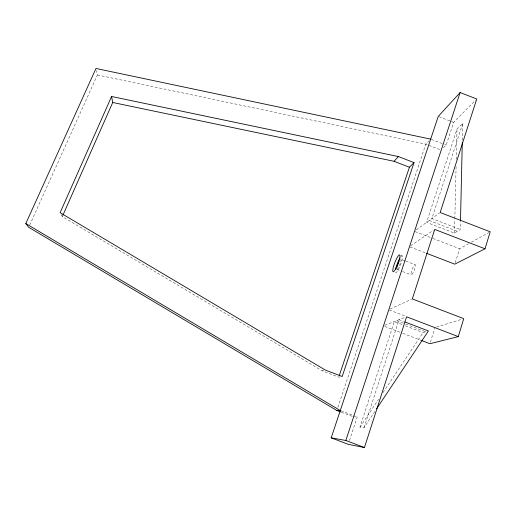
<?xml version="1.0" encoding="UTF-8"?>
<svg xmlns="http://www.w3.org/2000/svg" width="516" height="516" viewBox="0 0 516 516"><rect width="100%" height="100%" fill="white"/><g stroke="black" fill="none" stroke-linecap="round" stroke-linejoin="round"><path stroke-width="0.39" stroke-dasharray="2.58 1.94" d="M462.317 140.352L462.697 123.485L456.989 129.052L426.609 222.377L454.48 233.109L460.311 229.504L460.491 221.474M454.48 233.109L454.809 219.5M454.828 218.7L456.086 166.674M456.26 159.47L456.989 129.052M430.383 342.243L434.988 327.492M455.235 262.696L459.608 248.718L468.644 243.713M374.81 411.484L364.083 427.59L359.936 427.19L394.321 321.565L402.435 324.674M364.083 427.59L399.062 319.714L403.467 321.404M462.697 123.485L431.873 218.552L460.311 229.504M349.48 440.516L357.195 416.96L354.989 416.122M443.328 147.847L446.185 145.112L453.628 122.376L475.629 100.13M337.864 407.44L425.823 144.151L429.06 140.797M340.115 376.88L338.735 377.138L322.307 370.875L62.307 216.591L62.958 215.12M29.689 225.099L97.389 74.949L96.44 70.621M359.936 427.19L378.615 399.203M383.059 392.541L423.081 332.581L427.758 331.169M416.283 229.891L439.535 212.973M410.594 245.79L433.421 230.304M471.424 242.178L488.807 232.555M390.025 309.058L411.607 299.261M384.749 325.293L405.066 317.379M436.504 327.028L461.478 319.352M322.307 370.875L323.867 370.488M353.408 416.799L357.195 416.96M97.389 74.949L425.823 144.151L441.038 150.033M341.024 410.807L354.253 415.844M341.36 412.213L352.654 416.509M384.781 326.441L402.087 333.065M402.835 333.355L420.895 340.263M410.039 246.964L425.694 252.988M400.887 255.362L402.151 255.846M405.137 260.87L400.842 259.226A5.431 1.032 -69 0 1 399.565 265.372A5.431 1.032 -69 0 1 396.752 269.055M405.853 261.148L415.154 264.721A5.424 1.129 -69 0 1 413.129 272.693A5.424 1.129 -69 0 1 411.323 271.945A5.424 1.129 -69 0 1 415.154 264.721M396.927 269.346L401.932 271.268M402.648 271.545L411.233 274.841M389.335 310L405.802 316.308M396.669 320.649L404.867 323.79M405.608 324.074L425.732 331.782M405.382 325.802L423.081 332.581M429.215 220.48L457.363 231.323M415.083 231.587L432.15 238.153M432.892 238.437L459.608 248.718M438.974 116.7L450.7 121.241M451.429 121.524L453.628 122.376M431.421 139.404L443.973 144.261M444.708 144.544L446.185 145.112M61.211 214.643L62.307 216.591M400.919 256.658A9.049 1.722 -69 0 1 400.88 263.902A9.049 1.722 -69 0 1 395.333 272.222"/><path stroke-width="0.77" d="M460.504 220.667L462.265 142.758M458.285 336.606L463.749 318.656L412.323 298.932L434.724 229.42L485.021 248.789L490.2 231.787L440.174 212.508L476.758 98.988L460.124 92.538L438.239 116.416L331.195 437.839L348.242 444.315L364.431 447.546L406.569 316.792L458.285 336.606L429.918 343.721L421.643 340.554M331.195 437.839L345.843 440.477L460.124 92.538M414.032 162.605L342.185 376.493L325.428 370.095L60.114 212.689L111.585 96.492L398.371 156.554L414.032 162.605L409.44 167.236L339.244 375.616M62.958 215.12L112.714 102.484L111.585 96.492M340.612 411.923L336.845 410.491L28.696 227.298L25.8 223.583L95.97 68.454L430.679 139.12M376.596 408.801L428.435 330.962L404.937 321.965M112.714 102.484L394.082 161.308L398.371 156.554M485.021 248.789L454.777 264.166L426.442 253.272M336.845 410.491L340.289 410.523L25.8 223.583M345.843 440.477L364.431 447.546M394.082 161.308L409.44 167.236M395.495 269.7A9.049 1.722 -69 0 1 400.074 257.865M396.843 267.546A5.431 1.032 -69 0 1 399.049 261.399M396.114 268.075A9.049 1.69 -69 0 0 399.623 254.878A9.049 1.69 -69 0 0 393.385 267.011A9.049 1.69 -69 0 0 396.114 268.075"/></g></svg>
